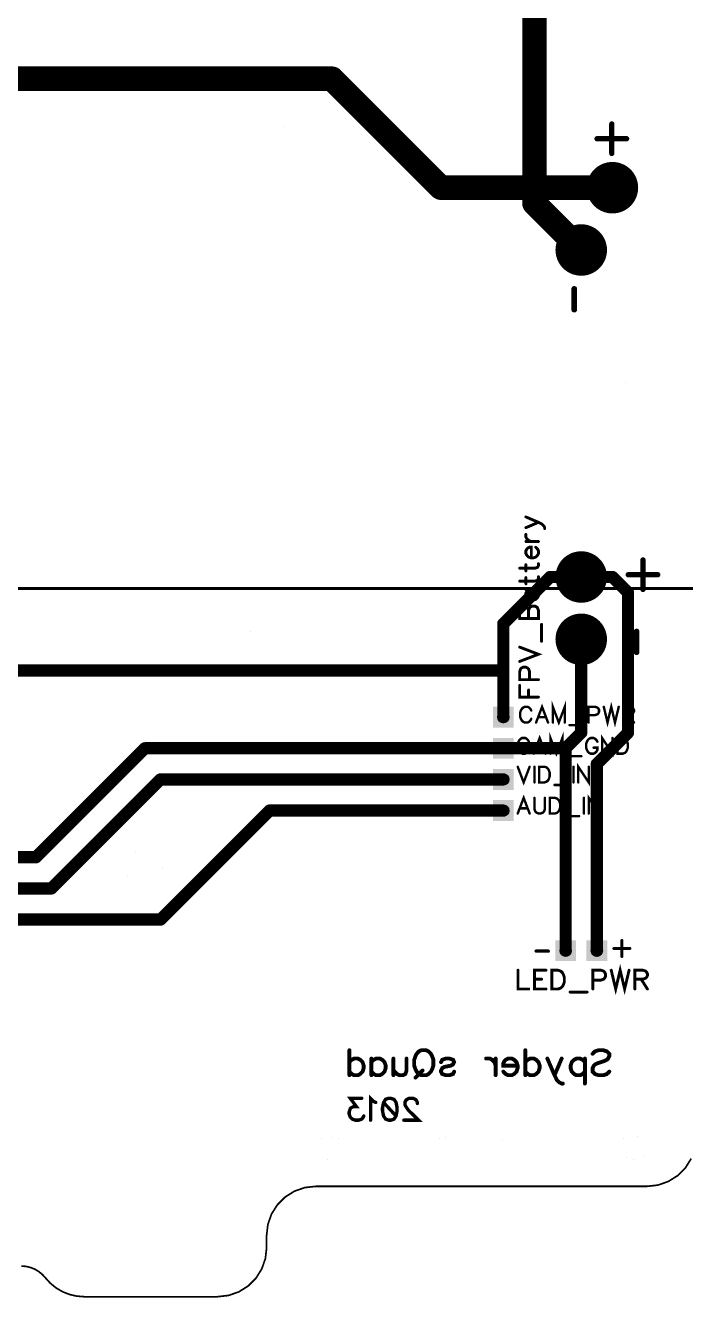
# Model space of a CAD drawing. Extents: x -129 to 144, y -158 to 158.
# Drawn here: x -4.7 to 49.1, y -157.8 to -54.1 of the extents above; entities that cross this region are included whole.
import ezdxf

# ---------------------------------------------------------------- set-up
doc = ezdxf.new("R2010")
doc.units = 0
for name, color, linetype in [('Board_Outline', 13, 'CONTINUOUS'), ('Bottom', 6, 'CONTINUOUS'), ('Bottom_Assy', 12, 'CONTINUOUS'), ('Bottom_Mask', 10, 'CONTINUOUS'), ('Drill_Bottom', 8, 'CONTINUOUS'), ('Drill_Top', 7, 'CONTINUOUS'), ('Top', 5, 'CONTINUOUS'), ('Top_Assy', 1, 'CONTINUOUS'), ('Top_Mask', 3, 'CONTINUOUS')]:
    doc.layers.add(name, color=color, linetype=linetype)

msp = doc.modelspace()

# ---------------------------------------------------------------- linework, layer by layer
at = {"layer": 'Board_Outline', "linetype": 'CONTINUOUS'}
for points, const_width in [([(16.4693, -62.8), (16.2684, -62.05), (15.7193, -61.501), (14.9693, -61.3), (14.2193, -61.501), (13.6703, -62.05), (13.4694, -62.8), (13.4693, -102.8003), (13.6703, -103.5503), (14.2193, -104.0994), (14.9693, -104.3003), (15.7193, -104.0994), (16.2684, -103.5504), (16.4694, -102.8004), (16.4693, -62.8)], 0.0003), ([(16.4693, -62.8), (16.2684, -62.05), (15.7193, -61.501), (14.9693, -61.3), (14.2193, -61.501), (13.6703, -62.05), (13.4694, -62.8), (13.4693, -102.8003), (13.6703, -103.5503), (14.2193, -104.0994), (14.9693, -104.3003), (15.7193, -104.0994), (16.2684, -103.5504), (16.4694, -102.8004), (16.4693, -62.8)], 0.0003), ([(47.099, -82.5703), (46.898, -83.3203), (46.349, -83.8694), (45.599, -84.0703), (44.849, -83.8694), (44.3, -83.3204), (44.099, -82.5704), (44.3, -81.8203), (44.849, -81.2713), (45.599, -81.0703), (46.349, -81.2713), (46.8981, -81.8204), (47.099, -82.5704)], 0.0003), ([(47.099, -82.5703), (46.898, -83.3203), (46.349, -83.8694), (45.599, -84.0703), (44.849, -83.8694), (44.3, -83.3204), (44.099, -82.5704), (44.3, -81.8203), (44.849, -81.2713), (45.599, -81.0703), (46.349, -81.2713), (46.8981, -81.8204), (47.099, -82.5704)], 0.0003), ([(6.5, -122.7563), (6.299, -123.5063), (5.75, -124.0554), (5, -124.2563), (4.25, -124.0554), (3.701, -123.5064), (3.5, -122.7564), (3.701, -122.0063), (4.25, -121.4573), (5, -121.2563), (5.75, -121.4573), (6.2991, -122.0064), (6.5, -122.7564)], 0.0003), ([(6.5, -122.7563), (6.299, -123.5063), (5.75, -124.0554), (5, -124.2563), (4.25, -124.0554), (3.701, -123.5064), (3.5, -122.7564), (3.701, -122.0063), (4.25, -121.4573), (5, -121.2563), (5.75, -121.4573), (6.2991, -122.0064), (6.5, -122.7564)], 0.0003), ([(29.032, -146.385), (29.1161, -146.3887), (29.1996, -146.3994), (29.2819, -146.417), (29.3625, -146.4414), (29.4407, -146.4725), (29.516, -146.51), (30.1858, -146.6177), (30.7702, -146.2732), (31.0003, -145.635), (30.7702, -144.9969), (30.1858, -144.6523), (29.516, -144.76), (29.4407, -144.7977), (29.3625, -144.8289), (29.282, -144.8533), (29.1997, -144.8709), (29.1161, -144.8815), (29.032, -144.885), (20.9683, -144.885), (20.8842, -144.8815), (20.8007, -144.8709), (20.7184, -144.8533), (20.6378, -144.8289), (20.5597, -144.7977), (20.4844, -144.76), (19.8145, -144.6523), (19.2301, -144.9968), (19, -145.635), (19.2301, -146.2732), (19.8146, -146.6178), (20.4844, -146.51), (20.5597, -146.4725), (20.6379, -146.4414), (20.7185, -146.417), (20.8008, -146.3994), (20.8843, -146.3887), (20.9684, -146.385), (29.032, -146.385)], 0.0003), ([(29.032, -146.385), (29.1161, -146.3887), (29.1996, -146.3994), (29.2819, -146.417), (29.3625, -146.4414), (29.4407, -146.4725), (29.516, -146.51), (30.1858, -146.6177), (30.7702, -146.2732), (31.0003, -145.635), (30.7702, -144.9969), (30.1858, -144.6523), (29.516, -144.76), (29.4407, -144.7977), (29.3625, -144.8289), (29.282, -144.8533), (29.1997, -144.8709), (29.1161, -144.8815), (29.032, -144.885), (20.9683, -144.885), (20.8842, -144.8815), (20.8007, -144.8709), (20.7184, -144.8533), (20.6378, -144.8289), (20.5597, -144.7977), (20.4844, -144.76), (19.8145, -144.6523), (19.2301, -144.9968), (19, -145.635), (19.2301, -146.2732), (19.8146, -146.6178), (20.4844, -146.51), (20.5597, -146.4725), (20.6379, -146.4414), (20.7185, -146.417), (20.8008, -146.3994), (20.8843, -146.3887), (20.9684, -146.385), (29.032, -146.385)], 0.0003), ([(35.4843, -146.51), (35.5597, -146.4725), (35.6379, -146.4414), (35.7185, -146.417), (35.8008, -146.3994), (35.8843, -146.3887), (35.9684, -146.385), (44.032, -146.385), (44.1161, -146.3887), (44.1996, -146.3994), (44.2819, -146.417), (44.3625, -146.4414), (44.4407, -146.4725), (44.516, -146.51), (45.1858, -146.6177), (45.7702, -146.2732), (46.0003, -145.635), (45.7702, -144.9969), (45.1858, -144.6523), (44.516, -144.76), (44.4407, -144.7977), (44.3625, -144.8289), (44.282, -144.8533), (44.1997, -144.8709), (44.1161, -144.8815), (44.032, -144.885), (35.9683, -144.885), (35.8842, -144.8815), (35.8007, -144.8709), (35.7184, -144.8533), (35.6378, -144.8289), (35.5597, -144.7977), (35.4844, -144.76), (34.8145, -144.6523), (34.2301, -144.9968), (34, -145.635), (34.2301, -146.2732), (34.8146, -146.6178), (35.4844, -146.51)], 0.0003), ([(35.4843, -146.51), (35.5597, -146.4725), (35.6379, -146.4414), (35.7185, -146.417), (35.8008, -146.3994), (35.8843, -146.3887), (35.9684, -146.385), (44.032, -146.385), (44.1161, -146.3887), (44.1996, -146.3994), (44.2819, -146.417), (44.3625, -146.4414), (44.4407, -146.4725), (44.516, -146.51), (45.1858, -146.6177), (45.7702, -146.2732), (46.0003, -145.635), (45.7702, -144.9969), (45.1858, -144.6523), (44.516, -144.76), (44.4407, -144.7977), (44.3625, -144.8289), (44.282, -144.8533), (44.1997, -144.8709), (44.1161, -144.8815), (44.032, -144.885), (35.9683, -144.885), (35.8842, -144.8815), (35.8007, -144.8709), (35.7184, -144.8533), (35.6378, -144.8289), (35.5597, -144.7977), (35.4844, -144.76), (34.8145, -144.6523), (34.2301, -144.9968), (34, -145.635), (34.2301, -146.2732), (34.8146, -146.6178), (35.4844, -146.51)], 0.0003), ([(-4.9993, -155.2563), (-4.6226, -155.285), (-4.2544, -155.3701), (-3.9033, -155.5097), (-3.5772, -155.7007), (-3.2836, -155.9386), (-3.0293, -156.218), (-2.6223, -156.6651), (-2.1525, -157.0458), (-1.6306, -157.3513), (-1.0687, -157.5747), (-0.4796, -157.7109), (0.1234, -157.7567), (11, -157.7567), (11.8901, -157.6563), (12.7356, -157.3604), (13.494, -156.8838), (14.1273, -156.2504), (14.6039, -155.4919), (14.8997, -154.6465), (15, -153.7564), (15, -152.7563), (15.1003, -151.8663), (15.3962, -151.0208), (15.8728, -150.2625), (16.5061, -149.6291), (17.2645, -149.1526), (18.11, -148.8567), (19, -148.7564), (46, -148.7563), (46.8901, -148.656), (47.7355, -148.3601), (48.4939, -147.8836), (49.1272, -147.2502), (49.6038, -146.4918)], 0.14)]:
    msp.add_lwpolyline(points, dxfattribs=dict(at, const_width=const_width))
at = {"layer": 'Board_Outline', "linetype": 'CONTINUOUS', "const_width": 0.0002}
for points in [[(16.4693, -62.8, 1), (16.4694, -62.8, 1), (16.4693, -62.8, 1)], [(16.4693, -62.8, 1), (16.4694, -62.8, 1), (16.4693, -62.8, 1)], [(47.0989, -82.5703, 1), (47.0991, -82.5703, 1), (47.0989, -82.5703, 1)], [(47.0989, -82.5703, 1), (47.0991, -82.5703, 1), (47.0989, -82.5703, 1)], [(6.4999, -122.7563, 1), (6.5001, -122.7563, 1), (6.4999, -122.7563, 1)], [(6.4999, -122.7563, 1), (6.5001, -122.7563, 1), (6.4999, -122.7563, 1)], [(29.0319, -146.385, 1), (29.0321, -146.385, 1), (29.0319, -146.385, 1)], [(29.0319, -146.385, 1), (29.0321, -146.385, 1), (29.0319, -146.385, 1)], [(35.4842, -146.51, 1), (35.4844, -146.51, 1), (35.4842, -146.51, 1)], [(35.4842, -146.51, 1), (35.4844, -146.51, 1), (35.4842, -146.51, 1)]]:
    msp.add_lwpolyline(points, format="xyb", dxfattribs=at)
at = {"layer": 'Bottom', "linetype": 'CONTINUOUS', "const_width": 2}
for points in [[(36.83, -68.58), (36.83, -25.4)], [(40.64, -72.39), (36.83, -68.58)]]:
    msp.add_lwpolyline(points, dxfattribs=at)
at = {"layer": 'Bottom', "linetype": 'CONTINUOUS'}
for points, const_width in [([(44.18, -67.31, 1), (42.18, -67.31, 1), (44.18, -67.31, 1)], 2), ([(36.33, -68.58, 1), (37.33, -68.58, 1), (36.33, -68.58, 1)], 1), ([(36.33, -68.58, 1), (37.33, -68.58, 1), (36.33, -68.58, 1)], 1), ([(41.64, -72.39, 1), (39.64, -72.39, 1), (41.64, -72.39, 1)], 2), ([(40.14, -72.39, 1), (41.14, -72.39, 1), (40.14, -72.39, 1)], 1), ([(41.64, -99.06, 1), (39.64, -99.06, 1), (41.64, -99.06, 1)], 2), ([(41.64, -104.14, 1), (39.64, -104.14, 1), (41.64, -104.14, 1)], 2)]:
    msp.add_lwpolyline(points, format="xyb", dxfattribs=dict(at, const_width=const_width))
at = {"layer": 'Bottom'}
for points in [[(33.54, -109.74), (35.04, -109.74), (33.54, -111.24), (35.04, -111.24)], [(33.54, -112.28), (35.04, -112.28), (33.54, -113.78), (35.04, -113.78)], [(33.54, -114.82), (35.04, -114.82), (33.54, -116.32), (35.04, -116.32)], [(33.54, -117.36), (35.04, -117.36), (33.54, -118.86), (35.04, -118.86)], [(38.62, -128.79), (40.12, -128.79), (38.62, -130.29), (40.12, -130.29)], [(41.16, -128.79), (42.66, -128.79), (41.16, -130.29), (42.66, -130.29)]]:
    msp.add_solid(points, dxfattribs=at)
at = {"layer": 'Bottom_Assy', "linetype": 'CONTINUOUS'}
for points, const_width in [([(21.6684, -137.6531, 1), (21.8253, -137.6531, 1), (21.6684, -137.6531, 1)], 0.1569), ([(27.924, -137.6531, 1), (28.0809, -137.6531, 1), (27.924, -137.6531, 1)], 0.1569), ([(36.0073, -137.6531, 1), (36.1642, -137.6531, 1), (36.0073, -137.6531, 1)], 0.1569), ([(41.488, -137.9451, 1), (41.6449, -137.9451, 1), (41.488, -137.9451, 1)], 0.1569), ([(21.6684, -138.6257, 1), (21.8253, -138.6257, 1), (21.6684, -138.6257, 1)], 0.1569), ([(23.4616, -138.3337, 1), (23.6185, -138.3337, 1), (23.4616, -138.3337, 1)], 0.1569), ([(23.4616, -138.6257, 1), (23.6185, -138.6257, 1), (23.4616, -138.6257, 1)], 0.1569), ([(25.2548, -138.3337, 1), (25.4117, -138.3337, 1), (25.2548, -138.3337, 1)], 0.1569), ([(26.324, -138.3337, 1), (26.4809, -138.3337, 1), (26.324, -138.3337, 1)], 0.1569), ([(29.1355, -138.6257, 1), (29.2924, -138.6257, 1), (29.1355, -138.6257, 1)], 0.1569), ([(32.8073, -138.3337, 1), (32.9641, -138.3337, 1), (32.8073, -138.3337, 1)], 0.1569), ([(33.5867, -138.3337, 1), (33.7435, -138.3337, 1), (33.5867, -138.3337, 1)], 0.1569), ([(33.5867, -138.9177, 1), (33.7435, -138.9177, 1), (33.5867, -138.9177, 1)], 0.1569), ([(35.3799, -138.9177, 1), (35.5367, -138.9177, 1), (35.3799, -138.9177, 1)], 0.1569), ([(36.0073, -138.6257, 1), (36.1642, -138.6257, 1), (36.0073, -138.6257, 1)], 0.1569), ([(37.8005, -138.3337, 1), (37.9574, -138.3337, 1), (37.8005, -138.3337, 1)], 0.1569), ([(38.9663, -138.3337, 1), (39.1232, -138.3337, 1), (38.9663, -138.3337, 1)], 0.1569), ([(40.8606, -138.3337, 1), (41.0174, -138.3337, 1), (40.8606, -138.3337, 1)], 0.1569), ([(40.8606, -138.6257, 1), (41.0174, -138.6257, 1), (40.8606, -138.6257, 1)], 0.1569), ([(21.6684, -139.4029, 1), (21.8253, -139.4029, 1), (21.6684, -139.4029, 1)], 0.1569), ([(21.6684, -139.6949, 1), (21.8253, -139.6949, 1), (21.6684, -139.6949, 1)], 0.1569), ([(23.4616, -139.4029, 1), (23.6185, -139.4029, 1), (23.4616, -139.4029, 1)], 0.1569), ([(23.4616, -139.6949, 1), (23.6185, -139.6949, 1), (23.4616, -139.6949, 1)], 0.1569), ([(25.2548, -139.3063, 1), (25.4117, -139.3063, 1), (25.2548, -139.3063, 1)], 0.1569), ([(25.2548, -139.6949, 1), (25.4117, -139.6949, 1), (25.2548, -139.6949, 1)], 0.1569), ([(27.0503, -139.8881, 1), (27.2072, -139.8881, 1), (27.0503, -139.8881, 1)], 0.1569), ([(27.632, -139.3041, 1), (27.7889, -139.3041, 1), (27.632, -139.3041, 1)], 0.1569), ([(30.2047, -139.4029, 1), (30.3615, -139.4029, 1), (30.2047, -139.4029, 1)], 0.1569), ([(33.5867, -139.6949, 1), (33.7435, -139.6949, 1), (33.5867, -139.6949, 1)], 0.1569), ([(34.2141, -139.4029, 1), (34.371, -139.4029, 1), (34.2141, -139.4029, 1)], 0.1569), ([(36.0073, -139.4029, 1), (36.1642, -139.4029, 1), (36.0073, -139.4029, 1)], 0.1569), ([(36.0073, -139.6949, 1), (36.1642, -139.6949, 1), (36.0073, -139.6949, 1)], 0.1569), ([(38.3845, -139.6949, 1), (38.5414, -139.6949, 1), (38.3845, -139.6949, 1)], 0.1569), ([(40.8606, -139.4029, 1), (41.0174, -139.4029, 1), (40.8606, -139.4029, 1)], 0.1569), ([(42.8492, -139.4029, 1), (43.0061, -139.4029, 1), (42.8492, -139.4029, 1)], 0.1569), ([(39.0651, -140.3755, 1), (39.222, -140.3755, 1), (39.0651, -140.3755, 1)], 0.1569), ([(40.8606, -140.3755, 1), (41.0174, -140.3755, 1), (40.8606, -140.3755, 1)], 0.1569), ([(22.6787, -141.575, 1), (22.8159, -141.575, 1), (22.6787, -141.575, 1)], 0.1373), ([(23.8252, -141.915, 1), (23.9624, -141.915, 1), (23.8252, -141.915, 1)], 0.1373), ([(24.4607, -141.915, 1), (24.5979, -141.915, 1), (24.4607, -141.915, 1)], 0.1373), ([(25.0542, -141.575, 1), (25.1915, -141.575, 1), (25.0542, -141.575, 1)], 0.1373), ([(27.2188, -141.9995, 1), (27.356, -141.9995, 1), (27.2188, -141.9995, 1)], 0.1373), ([(22.8497, -143.0196, 1), (22.9869, -143.0196, 1), (22.8497, -143.0196, 1)], 0.1373), ([(25.4807, -143.0196, 1), (25.6179, -143.0196, 1), (25.4807, -143.0196, 1)], 0.1373), ([(23.3987, -143.3596, 1), (23.5359, -143.3596, 1), (23.3987, -143.3596, 1)], 0.1373), ([(26.1142, -143.3596, 1), (26.2515, -143.3596, 1), (26.1142, -143.3596, 1)], 0.1373)]:
    msp.add_lwpolyline(points, format="xyb", dxfattribs=dict(at, const_width=const_width))
for points, const_width in [([(21.7469, -137.6531), (21.7469, -139.6949)], 0.3137), ([(28.0025, -137.6531), (28.1956, -137.7475), (28.3911, -137.9429), (28.4876, -138.1383), (28.5865, -138.4303), (28.5865, -138.9155), (28.4876, -139.2075), (28.3911, -139.4006), (28.1956, -139.5961), (28.0025, -139.6926), (27.6139, -139.6926), (27.4185, -139.5961), (27.2253, -139.4006), (27.1287, -139.2075), (27.0299, -138.9155), (27.0299, -138.4303), (27.1287, -138.1383), (27.2253, -137.9429), (27.4185, -137.7475), (27.6139, -137.6531), (28.0025, -137.6531)], 0.3137), ([(36.0858, -137.6531), (36.0858, -139.6949)], 0.3137), ([(41.5665, -137.9451), (41.7596, -137.7497), (42.0516, -137.6531), (42.4402, -137.6531), (42.7322, -137.7497), (42.9276, -137.9451), (42.9276, -138.1383), (42.8288, -138.3337), (42.7322, -138.4303), (42.539, -138.5269), (41.955, -138.7223), (41.7596, -138.8189), (41.663, -138.9177), (41.5665, -139.1109), (41.5665, -139.4029), (41.7596, -139.5961), (42.0516, -139.6949), (42.4402, -139.6949), (42.7322, -139.5961), (42.9276, -139.4029)], 0.3137), ([(21.7469, -138.6257), (21.94, -138.4303), (22.1354, -138.3337), (22.4274, -138.3337), (22.6206, -138.4303), (22.816, -138.6257), (22.9126, -138.9177), (22.9126, -139.1109), (22.816, -139.4029), (22.6206, -139.5961), (22.4274, -139.6949), (22.1354, -139.6949), (21.94, -139.5961), (21.7469, -139.4029)], 0.3137), ([(23.5401, -138.3337), (23.5401, -139.6949)], 0.3137), ([(23.5401, -138.6257), (23.7332, -138.4303), (23.9287, -138.3337), (24.2184, -138.3337), (24.4138, -138.4303), (24.607, -138.6257), (24.7058, -138.9177), (24.7058, -139.1109), (24.607, -139.4029), (24.4138, -139.5961), (24.2184, -139.6949), (23.9287, -139.6949), (23.7332, -139.5961), (23.5401, -139.4029)], 0.3137), ([(26.4024, -138.3337), (26.4024, -139.3063), (26.3059, -139.5961), (26.1104, -139.6949), (25.8184, -139.6949), (25.6253, -139.5961), (25.3333, -139.3063)], 0.3137), ([(25.3333, -138.3337), (25.3333, -139.6949)], 0.3137), ([(29.2139, -138.6257), (29.3105, -138.4303), (29.6025, -138.3337), (29.8945, -138.3337), (30.1865, -138.4303), (30.2831, -138.6257), (30.1865, -138.8189), (29.9911, -138.9177), (29.5059, -139.0143), (29.3105, -139.1109), (29.2139, -139.3063), (29.2139, -139.4029), (29.3105, -139.5961), (29.6025, -139.6949), (29.8945, -139.6949), (30.1865, -139.5961), (30.2831, -139.4029)], 0.3137), ([(33.6651, -138.9177), (33.5663, -138.6257), (33.3731, -138.4303), (33.1777, -138.3337), (32.8857, -138.3337)], 0.3137), ([(33.6651, -138.3337), (33.6651, -139.6949)], 0.3137), ([(35.4583, -138.9177), (34.2926, -138.9177), (34.2926, -138.7223), (34.3891, -138.5269), (34.4857, -138.4303), (34.6811, -138.3337), (34.9731, -138.3337), (35.1663, -138.4303), (35.3617, -138.6257), (35.4583, -138.9177), (35.4583, -139.1109), (35.3617, -139.4029), (35.1663, -139.5961), (34.9731, -139.6949), (34.6811, -139.6949), (34.4857, -139.5961), (34.2926, -139.4029)], 0.3137), ([(36.0858, -138.6257), (36.2789, -138.4303), (36.4743, -138.3337), (36.7663, -138.3337), (36.9595, -138.4303), (37.1549, -138.6257), (37.2515, -138.9177), (37.2515, -139.1109), (37.1549, -139.4029), (36.9595, -139.5961), (36.7663, -139.6949), (36.4743, -139.6949), (36.2789, -139.5961), (36.0858, -139.4029)], 0.3137), ([(37.879, -138.3337), (38.463, -139.6949)], 0.3137), ([(39.0447, -138.3337), (38.463, -139.6949), (38.6561, -140.0835), (38.8516, -140.2789), (39.0447, -140.3755), (39.1436, -140.3755)], 0.3137), ([(40.939, -138.6257), (40.7436, -138.4325), (40.5504, -138.3337), (40.2584, -138.3337), (40.063, -138.4325), (39.8698, -138.6257), (39.771, -138.9177), (39.771, -139.1131), (39.8698, -139.4029), (40.063, -139.5983), (40.2584, -139.6949), (40.5504, -139.6949), (40.7436, -139.5983), (40.939, -139.4029)], 0.3137), ([(40.939, -138.3337), (40.939, -140.3755)], 0.3137), ([(27.7105, -139.3041), (27.1287, -139.8881)], 0.3137), ([(22.7473, -141.575), (21.8137, -141.575), (22.3228, -142.255), (22.0673, -142.255), (21.8982, -142.3396), (21.8137, -142.4241), (21.7273, -142.6796), (21.7273, -142.8486), (21.8137, -143.1041), (21.9828, -143.2751), (22.2383, -143.3596), (22.4938, -143.3596), (22.7473, -143.2751), (22.8318, -143.1886), (22.9183, -143.0196)], 0.2745), ([(23.8938, -141.915), (23.7228, -141.8286), (23.4673, -141.575), (23.4673, -143.3596)], 0.2745), ([(25.1228, -141.575), (25.3783, -141.6595), (25.5493, -141.915), (25.6338, -142.3396), (25.6338, -142.5951), (25.5493, -143.0196), (25.3783, -143.2751), (25.1228, -143.3596), (24.9538, -143.3596), (24.6983, -143.2751), (24.5293, -143.0196), (24.4428, -142.5951), (24.4428, -142.3396), (24.5293, -141.915), (24.6983, -141.6595), (24.9538, -141.575), (25.1228, -141.575)], 0.2745), ([(24.5293, -141.915), (25.5493, -143.0196)], 0.2745), ([(27.2874, -141.9995), (27.2874, -141.915), (27.2029, -141.744), (27.1184, -141.6595), (26.9474, -141.575), (26.6074, -141.575), (26.4383, -141.6595), (26.3538, -141.744), (26.2674, -141.915), (26.2674, -142.0841), (26.3538, -142.255), (26.5229, -142.5086), (27.3739, -143.3596), (26.1828, -143.3596)], 0.2745)]:
    msp.add_lwpolyline(points, dxfattribs=dict(at, const_width=const_width))
at = {"layer": 'Bottom_Mask', "linetype": 'CONTINUOUS', "const_width": 2.1}
for points in [[(44.23, -67.31, 1), (42.13, -67.31, 1), (44.23, -67.31, 1)], [(42.13, -67.31, 1), (44.23, -67.31, 1), (42.13, -67.31, 1)], [(41.69, -72.39, 1), (39.59, -72.39, 1), (41.69, -72.39, 1)], [(39.59, -72.39, 1), (41.69, -72.39, 1), (39.59, -72.39, 1)], [(41.69, -99.06, 1), (39.59, -99.06, 1), (41.69, -99.06, 1)], [(39.59, -99.06, 1), (41.69, -99.06, 1), (39.59, -99.06, 1)], [(41.69, -104.14, 1), (39.59, -104.14, 1), (41.69, -104.14, 1)], [(39.59, -104.14, 1), (41.69, -104.14, 1), (39.59, -104.14, 1)]]:
    msp.add_lwpolyline(points, format="xyb", dxfattribs=at)
at = {"layer": 'Bottom_Mask'}
for points in [[(33.44, -109.64), (35.14, -109.64), (33.44, -111.34), (35.14, -111.34)], [(33.44, -112.18), (35.14, -112.18), (33.44, -113.88), (35.14, -113.88)], [(33.44, -114.72), (35.14, -114.72), (33.44, -116.42), (35.14, -116.42)], [(33.44, -117.26), (35.14, -117.26), (33.44, -118.96), (35.14, -118.96)], [(38.52, -128.69), (40.22, -128.69), (38.52, -130.39), (40.22, -130.39)], [(41.06, -128.69), (42.76, -128.69), (41.06, -130.39), (42.76, -130.39)]]:
    msp.add_solid(points, dxfattribs=at)
at = {"layer": 'Drill_Bottom'}
for centre, radius in [((43.18, -67.31), 0.5), ((40.64, -72.39), 0.5), ((40.64, -99.06), 0.5), ((40.64, -104.14), 0.5), ((34.29, -110.49), 0.45), ((34.29, -113.03), 0.45), ((34.29, -115.57), 0.45), ((34.29, -118.11), 0.45), ((39.37, -129.54), 0.45), ((41.91, -129.54), 0.45)]:
    msp.add_circle(centre, radius, dxfattribs=at)
at = {"layer": 'Drill_Top'}
for centre, radius in [((43.18, -67.31), 0.5), ((40.64, -72.39), 0.5), ((40.64, -99.06), 0.5), ((40.64, -104.14), 0.5), ((34.29, -110.49), 0.45), ((34.29, -113.03), 0.45), ((34.29, -115.57), 0.45), ((34.29, -118.11), 0.45), ((39.37, -129.54), 0.45), ((41.91, -129.54), 0.45)]:
    msp.add_circle(centre, radius, dxfattribs=at)
at = {"layer": 'Top', "linetype": 'CONTINUOUS'}
for points, const_width in [([(-21.59, -58.42), (20.32, -58.42)], 2), ([(20.32, -58.42), (29.21, -67.31)], 2), ([(29.21, -67.31), (43.18, -67.31)], 2), ([(38.1, -99.06), (34.29, -102.87)], 1), ([(40.64, -99.06), (38.1, -99.06)], 1), ([(43.18, -99.06), (40.64, -99.06)], 1), ([(44.45, -100.33), (43.18, -99.06)], 1), ([(44.45, -111.76), (44.45, -100.33)], 1), ([(34.29, -102.87), (34.29, -110.49)], 1), ([(40.64, -104.14), (40.64, -111.76)], 1), ([(-27.94, -106.68), (34.29, -106.68)], 1), ([(34.29, -106.68), (34.29, -110.49)], 1), ([(40.64, -111.76), (39.37, -113.03)], 1), ([(41.91, -114.3), (44.45, -111.76)], 1), ([(-3.81, -121.92), (5.08, -113.03)], 1), ([(5.08, -113.03), (34.29, -113.03)], 1), ([(39.37, -113.03), (34.29, -113.03)], 1), ([(39.37, -129.54), (39.37, -113.03)], 1), ([(41.91, -129.54), (41.91, -114.3)], 1), ([(-2.54, -124.46), (6.35, -115.57)], 1), ([(6.35, -115.57), (34.29, -115.57)], 1), ([(6.35, -127), (15.24, -118.11)], 1), ([(15.24, -118.11), (34.29, -118.11)], 1), ([(-25.4, -121.92), (-3.81, -121.92)], 1), ([(-26.67, -124.46), (-2.54, -124.46)], 1), ([(-27.94, -127), (6.35, -127)], 1)]:
    msp.add_lwpolyline(points, dxfattribs=dict(at, const_width=const_width))
for points, const_width in [([(19.82, -58.42, 1), (20.82, -58.42, 1), (19.82, -58.42, 1)], 1), ([(19.82, -58.42, 1), (20.82, -58.42, 1), (19.82, -58.42, 1)], 1), ([(44.18, -67.31, 1), (42.18, -67.31, 1), (44.18, -67.31, 1)], 2), ([(28.71, -67.31, 1), (29.71, -67.31, 1), (28.71, -67.31, 1)], 1), ([(28.71, -67.31, 1), (29.71, -67.31, 1), (28.71, -67.31, 1)], 1), ([(42.68, -67.31, 1), (43.68, -67.31, 1), (42.68, -67.31, 1)], 1), ([(41.64, -72.39, 1), (39.64, -72.39, 1), (41.64, -72.39, 1)], 2), ([(41.64, -99.06, 1), (39.64, -99.06, 1), (41.64, -99.06, 1)], 2), ([(37.85, -99.06, 1), (38.35, -99.06, 1), (37.85, -99.06, 1)], 0.5), ([(37.85, -99.06, 1), (38.35, -99.06, 1), (37.85, -99.06, 1)], 0.5), ([(40.39, -99.06, 1), (40.89, -99.06, 1), (40.39, -99.06, 1)], 0.5), ([(40.39, -99.06, 1), (40.89, -99.06, 1), (40.39, -99.06, 1)], 0.5), ([(42.93, -99.06, 1), (43.43, -99.06, 1), (42.93, -99.06, 1)], 0.5), ([(42.93, -99.06, 1), (43.43, -99.06, 1), (42.93, -99.06, 1)], 0.5), ([(44.2, -100.33, 1), (44.7, -100.33, 1), (44.2, -100.33, 1)], 0.5), ([(44.2, -100.33, 1), (44.7, -100.33, 1), (44.2, -100.33, 1)], 0.5), ([(34.04, -102.87, 1), (34.54, -102.87, 1), (34.04, -102.87, 1)], 0.5), ([(34.04, -102.87, 1), (34.54, -102.87, 1), (34.04, -102.87, 1)], 0.5), ([(41.64, -104.14, 1), (39.64, -104.14, 1), (41.64, -104.14, 1)], 2), ([(40.39, -104.14, 1), (40.89, -104.14, 1), (40.39, -104.14, 1)], 0.5), ([(34.04, -106.68, 1), (34.54, -106.68, 1), (34.04, -106.68, 1)], 0.5), ([(34.04, -106.68, 1), (34.54, -106.68, 1), (34.04, -106.68, 1)], 0.5), ([(34.04, -110.49, 1), (34.54, -110.49, 1), (34.04, -110.49, 1)], 0.5), ([(34.04, -110.49, 1), (34.54, -110.49, 1), (34.04, -110.49, 1)], 0.5), ([(40.39, -111.76, 1), (40.89, -111.76, 1), (40.39, -111.76, 1)], 0.5), ([(40.39, -111.76, 1), (40.89, -111.76, 1), (40.39, -111.76, 1)], 0.5), ([(44.2, -111.76, 1), (44.7, -111.76, 1), (44.2, -111.76, 1)], 0.5), ([(44.2, -111.76, 1), (44.7, -111.76, 1), (44.2, -111.76, 1)], 0.5), ([(4.83, -113.03, 1), (5.33, -113.03, 1), (4.83, -113.03, 1)], 0.5), ([(4.83, -113.03, 1), (5.33, -113.03, 1), (4.83, -113.03, 1)], 0.5), ([(34.04, -113.03, 1), (34.54, -113.03, 1), (34.04, -113.03, 1)], 0.5), ([(34.04, -113.03, 1), (34.54, -113.03, 1), (34.04, -113.03, 1)], 0.5), ([(39.12, -113.03, 1), (39.62, -113.03, 1), (39.12, -113.03, 1)], 0.5), ([(39.12, -113.03, 1), (39.62, -113.03, 1), (39.12, -113.03, 1)], 0.5), ([(39.12, -113.03, 1), (39.62, -113.03, 1), (39.12, -113.03, 1)], 0.5), ([(41.66, -114.3, 1), (42.16, -114.3, 1), (41.66, -114.3, 1)], 0.5), ([(41.66, -114.3, 1), (42.16, -114.3, 1), (41.66, -114.3, 1)], 0.5), ([(6.1, -115.57, 1), (6.6, -115.57, 1), (6.1, -115.57, 1)], 0.5), ([(6.1, -115.57, 1), (6.6, -115.57, 1), (6.1, -115.57, 1)], 0.5), ([(34.04, -115.57, 1), (34.54, -115.57, 1), (34.04, -115.57, 1)], 0.5), ([(14.99, -118.11, 1), (15.49, -118.11, 1), (14.99, -118.11, 1)], 0.5), ([(14.99, -118.11, 1), (15.49, -118.11, 1), (14.99, -118.11, 1)], 0.5), ([(34.04, -118.11, 1), (34.54, -118.11, 1), (34.04, -118.11, 1)], 0.5), ([(-4.06, -121.92, 1), (-3.56, -121.92, 1), (-4.06, -121.92, 1)], 0.5), ([(-4.06, -121.92, 1), (-3.56, -121.92, 1), (-4.06, -121.92, 1)], 0.5), ([(-2.79, -124.46, 1), (-2.29, -124.46, 1), (-2.79, -124.46, 1)], 0.5), ([(-2.79, -124.46, 1), (-2.29, -124.46, 1), (-2.79, -124.46, 1)], 0.5), ([(6.1, -127, 1), (6.6, -127, 1), (6.1, -127, 1)], 0.5), ([(6.1, -127, 1), (6.6, -127, 1), (6.1, -127, 1)], 0.5), ([(39.12, -129.54, 1), (39.62, -129.54, 1), (39.12, -129.54, 1)], 0.5), ([(41.66, -129.54, 1), (42.16, -129.54, 1), (41.66, -129.54, 1)], 0.5)]:
    msp.add_lwpolyline(points, format="xyb", dxfattribs=dict(at, const_width=const_width))
at = {"layer": 'Top'}
for points in [[(33.54, -109.74), (35.04, -109.74), (33.54, -111.24), (35.04, -111.24)], [(33.54, -112.28), (35.04, -112.28), (33.54, -113.78), (35.04, -113.78)], [(33.54, -114.82), (35.04, -114.82), (33.54, -116.32), (35.04, -116.32)], [(33.54, -117.36), (35.04, -117.36), (33.54, -118.86), (35.04, -118.86)], [(38.62, -128.79), (40.12, -128.79), (38.62, -130.29), (40.12, -130.29)], [(41.16, -128.79), (42.66, -128.79), (41.16, -130.29), (42.66, -130.29)]]:
    msp.add_solid(points, dxfattribs=at)
at = {"layer": 'Top_Assy', "linetype": 'CONTINUOUS'}
for points, const_width in [([(143.5, -100), (-128.5, -100), (-128.5, 100), (143.5, 100), (143.5, -100)], 0.25), ([(43.131, -62.1099), (43.131, -64.5159)], 0.4314), ([(41.9296, -63.3144), (44.3355, -63.3144)], 0.4314), ([(40.0696, -77.251), (40.0696, -75.5664)], 0.4706), ([(36.1315, -94.1613), (37.1524, -94.5993)], 0.2353), ([(36.1315, -95.0356), (37.1524, -94.5993), (37.4438, -94.7442), (37.5904, -94.8908), (37.6628, -95.0356), (37.6628, -95.1098)], 0.2353), ([(36.5695, -96.1649), (36.3505, -96.0908), (36.2039, -95.9459), (36.1315, -95.7993), (36.1315, -95.5803)], 0.2353), ([(36.1315, -96.1649), (37.1524, -96.1649)], 0.2353), ([(36.5695, -97.5098), (36.5695, -96.6355), (36.4229, -96.6355), (36.2764, -96.7079), (36.2039, -96.7804), (36.1315, -96.9269), (36.1315, -97.1459), (36.2039, -97.2908), (36.3505, -97.4374), (36.5695, -97.5098), (36.7144, -97.5098), (36.9334, -97.4374), (37.0783, -97.2908), (37.1524, -97.1459), (37.1524, -96.9269), (37.0783, -96.7804), (36.9334, -96.6355)], 0.2353), ([(45.671, -97.6699), (45.671, -100.0759)], 0.4314), ([(35.6211, -98.3443), (36.8609, -98.3443), (37.0783, -98.2718), (37.1524, -98.1253), (37.1524, -97.9804)], 0.2353), ([(36.1315, -98.5633), (36.1315, -98.0528)], 0.2353), ([(35.6211, -99.3977), (36.8609, -99.3977), (37.0783, -99.3253), (37.1524, -99.1787), (37.1524, -99.0339)], 0.2353), ([(36.1315, -99.6167), (36.1315, -99.1063)], 0.2353), ([(44.4696, -98.8744), (46.8755, -98.8744)], 0.4314), ([(36.1315, -100.0873), (37.1524, -100.0873)], 0.2353), ([(36.3505, -100.0873), (36.2039, -100.2322), (36.1315, -100.3788), (36.1315, -100.5961), (36.2039, -100.7426), (36.3505, -100.8875), (36.5695, -100.9616), (36.7144, -100.9616), (36.9334, -100.8875), (37.0783, -100.7426), (37.1524, -100.5961), (37.1524, -100.3788), (37.0783, -100.2322), (36.9334, -100.0873)], 0.2353), ([(35.6211, -102.4531), (37.1524, -102.4531), (37.1524, -101.7961), (37.0783, -101.5771), (37.0058, -101.5047), (36.8609, -101.4322), (36.6419, -101.4322), (36.4954, -101.5047), (36.4229, -101.5771), (36.3505, -101.7961), (36.2764, -101.5771), (36.2039, -101.5047), (36.0591, -101.4322), (35.9125, -101.4322), (35.7676, -101.5047), (35.6935, -101.5771), (35.6211, -101.7961), (35.6211, -102.4531)], 0.2353), ([(36.3505, -102.4531), (36.3505, -101.7961)], 0.2353), ([(37.4051, -104.3085), (37.4051, -102.9237)], 0.2353), ([(45.1496, -105.191), (45.1496, -103.5064)], 0.4706), ([(35.6211, -105.9448), (37.1524, -105.3619), (35.6211, -104.779)], 0.2353), ([(36.4229, -107.4363), (36.4229, -106.7793), (36.3505, -106.5619), (36.2764, -106.4878), (36.1315, -106.4154), (35.9125, -106.4154), (35.7676, -106.4878), (35.6935, -106.5619), (35.6211, -106.7793), (35.6211, -107.4363), (37.1524, -107.4363)], 0.2353), ([(35.6211, -107.9068), (35.6211, -108.8553), (37.1524, -108.8553)], 0.2353), ([(36.3505, -108.8553), (36.3505, -108.2724)], 0.2353), ([(36.5691, -109.954), (36.5088, -109.8333), (36.3866, -109.7111), (36.2659, -109.6508), (36.023, -109.6508), (35.9009, -109.7111), (35.7802, -109.8333), (35.7184, -109.954), (35.658, -110.1365), (35.658, -110.4411), (35.7184, -110.6222), (35.7802, -110.7443), (35.9009, -110.8651), (36.023, -110.9268), (36.2659, -110.9268), (36.3866, -110.8651), (36.5088, -110.7443), (36.5691, -110.6222)], 0.1961), ([(37.9342, -110.9268), (37.447, -109.6508), (36.9613, -110.9268)], 0.1961), ([(39.2978, -110.9268), (39.2978, -109.6508), (38.812, -110.9268), (38.3263, -109.6508), (38.3263, -110.9268)], 0.1961), ([(41.2361, -110.319), (41.7836, -110.319), (41.9646, -110.2586), (42.0264, -110.1968), (42.0868, -110.0761), (42.0868, -109.8936), (42.0264, -109.7729), (41.9646, -109.7111), (41.7836, -109.6508), (41.2361, -109.6508), (41.2361, -110.9268)], 0.1961), ([(42.4789, -109.6508), (42.7836, -110.9268), (43.0868, -109.6508), (43.39, -110.9268), (43.6947, -109.6508)], 0.1961), ([(44.0868, -110.2586), (44.6329, -110.2586), (44.8154, -110.1968), (44.8772, -110.1365), (44.9376, -110.0158), (44.9376, -109.8936), (44.8772, -109.7729), (44.8154, -109.7111), (44.6329, -109.6508), (44.0868, -109.6508), (44.0868, -110.9268)], 0.1961), ([(37.1438, -110.5015), (37.7517, -110.5015)], 0.1961), ([(44.5122, -110.2586), (44.9376, -110.9268)], 0.1961), ([(37.7381, -113.4668), (37.251, -112.1908), (36.7652, -113.4668)], 0.1961), ([(39.1017, -113.4668), (39.1017, -112.1908), (38.616, -113.4668), (38.1302, -112.1908), (38.1302, -113.4668)], 0.1961), ([(39.6899, -111.1374), (40.8439, -111.1374)], 0.1961), ([(43.194, -112.1908), (43.194, -113.4668), (42.3432, -112.1908), (42.3432, -113.4668)], 0.1961), ([(36.3731, -112.494), (36.3127, -112.3733), (36.1906, -112.2511), (36.0698, -112.1908), (35.827, -112.1908), (35.7048, -112.2511), (35.5841, -112.3733), (35.5223, -112.494), (35.462, -112.6765), (35.462, -112.9811), (35.5223, -113.1622), (35.5841, -113.2843), (35.7048, -113.4051), (35.827, -113.4668), (36.0698, -113.4668), (36.1906, -113.4051), (36.3127, -113.2843), (36.3731, -113.1622)], 0.1961), ([(36.9477, -113.0415), (37.5556, -113.0415)], 0.1961), ([(41.9511, -112.494), (41.8907, -112.3733), (41.7686, -112.2511), (41.6479, -112.1908), (41.405, -112.1908), (41.2829, -112.2511), (41.1621, -112.3733), (41.1003, -112.494), (41.04, -112.6765), (41.04, -112.9811), (41.1003, -113.1622), (41.1621, -113.2843), (41.2829, -113.4051), (41.405, -113.4668), (41.6479, -113.4668), (41.7686, -113.4051), (41.8907, -113.2843), (41.9511, -113.1622), (41.9511, -112.9811), (41.6479, -112.9811)], 0.1961), ([(43.5861, -112.1908), (43.5861, -113.4668), (44.0115, -113.4668), (44.194, -113.4051), (44.3161, -113.2843), (44.3765, -113.1622), (44.4369, -112.9811), (44.4369, -112.6765), (44.3765, -112.494), (44.3161, -112.3733), (44.194, -112.2511), (44.0115, -112.1908), (43.5861, -112.1908)], 0.1961), ([(39.4939, -113.6774), (40.6478, -113.6774)], 0.1961), ([(35.462, -114.5347), (35.9477, -115.8108), (36.4334, -114.5347)], 0.1961), ([(36.8256, -114.5347), (36.8256, -115.8108)], 0.1961), ([(37.2177, -114.5347), (37.2177, -115.8108), (37.6431, -115.8108), (37.8256, -115.749), (37.9477, -115.6283), (38.0081, -115.5061), (38.0685, -115.325), (38.0685, -115.0204), (38.0081, -114.8379), (37.9477, -114.7172), (37.8256, -114.595), (37.6431, -114.5347), (37.2177, -114.5347)], 0.1961), ([(40.0068, -114.5347), (40.0068, -115.8108)], 0.1961), ([(41.2496, -114.5347), (41.2496, -115.8108), (40.3989, -114.5347), (40.3989, -115.8108)], 0.1961), ([(38.4606, -116.0214), (39.6146, -116.0214)], 0.1961), ([(36.4348, -118.3508), (35.9477, -117.0747), (35.462, -118.3508)], 0.1961), ([(36.827, -117.0747), (36.827, -117.9858), (36.8874, -118.1683), (37.0095, -118.289), (37.192, -118.3508), (37.3127, -118.3508), (37.4952, -118.289), (37.6174, -118.1683), (37.6777, -117.9858), (37.6777, -117.0747)], 0.1961), ([(38.0699, -117.0747), (38.0699, -118.3508), (38.4952, -118.3508), (38.6777, -118.289), (38.7999, -118.1683), (38.8602, -118.0461), (38.9206, -117.865), (38.9206, -117.5604), (38.8602, -117.3779), (38.7999, -117.2572), (38.6777, -117.135), (38.4952, -117.0747), (38.0699, -117.0747)], 0.1961), ([(40.8589, -117.0747), (40.8589, -118.3508)], 0.1961), ([(42.1018, -117.0747), (42.1018, -118.3508), (41.251, -117.0747), (41.251, -118.3508)], 0.1961), ([(35.6445, -117.9254), (36.2523, -117.9254)], 0.1961), ([(39.3128, -118.5614), (40.4667, -118.5614)], 0.1961), ([(43.953, -128.7012), (43.953, -130.0135)], 0.2353), ([(36.9673, -129.5712), (37.9499, -129.5712)], 0.2745), ([(43.2976, -129.3582), (44.61, -129.3582)], 0.2353), ([(43.0821, -131.1308), (43.4477, -132.6621), (43.8115, -131.1308), (44.1754, -132.6621), (44.541, -131.1308)], 0.2353), ([(35.4816, -131.1308), (35.4816, -132.6621), (36.3559, -132.6621)], 0.2353), ([(37.7732, -131.1308), (36.8265, -131.1308), (36.8265, -132.6621), (37.7732, -132.6621)], 0.2353), ([(36.8265, -131.8603), (37.4094, -131.8603)], 0.2353), ([(38.2438, -131.1308), (38.2438, -132.6621), (38.7543, -132.6621), (38.9733, -132.588), (39.1198, -132.4431), (39.1923, -132.2966), (39.2647, -132.0793), (39.2647, -131.7137), (39.1923, -131.4947), (39.1198, -131.3498), (38.9733, -131.2033), (38.7543, -131.1308), (38.2438, -131.1308)], 0.2353), ([(41.5906, -131.9327), (42.2476, -131.9327), (42.4649, -131.8603), (42.5391, -131.7861), (42.6115, -131.6413), (42.6115, -131.4223), (42.5391, -131.2774), (42.4649, -131.2033), (42.2476, -131.1308), (41.5906, -131.1308), (41.5906, -132.6621)], 0.2353), ([(45.0116, -131.8603), (45.6669, -131.8603), (45.8859, -131.7861), (45.96, -131.7137), (46.0324, -131.5688), (46.0324, -131.4223), (45.96, -131.2774), (45.8859, -131.2033), (45.6669, -131.1308), (45.0116, -131.1308), (45.0116, -132.6621)], 0.2353), ([(45.522, -131.8603), (46.0324, -132.6621)], 0.2353), ([(39.7353, -132.9148), (41.12, -132.9148)], 0.2353)]:
    msp.add_lwpolyline(points, dxfattribs=dict(at, const_width=const_width))
for points, const_width in [([(43.0232, -62.1099, 1), (43.2389, -62.1099, 1), (43.0232, -62.1099, 1)], 0.2157), ([(41.8218, -63.3144, 1), (42.0375, -63.3144, 1), (41.8218, -63.3144, 1)], 0.2157), ([(44.2277, -63.3144, 1), (44.4434, -63.3144, 1), (44.2277, -63.3144, 1)], 0.2157), ([(43.0232, -64.5159, 1), (43.2389, -64.5159, 1), (43.0232, -64.5159, 1)], 0.2157), ([(39.9519, -75.5664, 1), (40.1872, -75.5664, 1), (39.9519, -75.5664, 1)], 0.2353), ([(39.9519, -77.251, 1), (40.1872, -77.251, 1), (39.9519, -77.251, 1)], 0.2353), ([(36.0727, -94.1613, 1), (36.1903, -94.1613, 1), (36.0727, -94.1613, 1)], 0.1176), ([(36.0727, -95.0356, 1), (36.1903, -95.0356, 1), (36.0727, -95.0356, 1)], 0.1176), ([(37.0936, -94.5993, 1), (37.2112, -94.5993, 1), (37.0936, -94.5993, 1)], 0.1176), ([(37.604, -95.1098, 1), (37.7216, -95.1098, 1), (37.604, -95.1098, 1)], 0.1176), ([(36.0727, -95.5803, 1), (36.1903, -95.5803, 1), (36.0727, -95.5803, 1)], 0.1176), ([(36.0727, -96.1649, 1), (36.1903, -96.1649, 1), (36.0727, -96.1649, 1)], 0.1176), ([(36.5107, -96.1649, 1), (36.6283, -96.1649, 1), (36.5107, -96.1649, 1)], 0.1176), ([(37.0936, -96.1649, 1), (37.2112, -96.1649, 1), (37.0936, -96.1649, 1)], 0.1176), ([(36.5107, -97.5098, 1), (36.6283, -97.5098, 1), (36.5107, -97.5098, 1)], 0.1176), ([(36.8746, -96.6355, 1), (36.9922, -96.6355, 1), (36.8746, -96.6355, 1)], 0.1176), ([(45.5632, -97.6699, 1), (45.7789, -97.6699, 1), (45.5632, -97.6699, 1)], 0.2157), ([(35.5622, -98.3443, 1), (35.6799, -98.3443, 1), (35.5622, -98.3443, 1)], 0.1176), ([(36.0727, -98.0528, 1), (36.1903, -98.0528, 1), (36.0727, -98.0528, 1)], 0.1176), ([(36.0727, -98.5633, 1), (36.1903, -98.5633, 1), (36.0727, -98.5633, 1)], 0.1176), ([(37.0936, -97.9804, 1), (37.2112, -97.9804, 1), (37.0936, -97.9804, 1)], 0.1176), ([(35.5622, -99.3977, 1), (35.6799, -99.3977, 1), (35.5622, -99.3977, 1)], 0.1176), ([(36.0727, -99.1063, 1), (36.1903, -99.1063, 1), (36.0727, -99.1063, 1)], 0.1176), ([(36.0727, -99.6167, 1), (36.1903, -99.6167, 1), (36.0727, -99.6167, 1)], 0.1176), ([(37.0936, -99.0339, 1), (37.2112, -99.0339, 1), (37.0936, -99.0339, 1)], 0.1176), ([(44.3618, -98.8744, 1), (44.5775, -98.8744, 1), (44.3618, -98.8744, 1)], 0.2157), ([(46.7677, -98.8744, 1), (46.9834, -98.8744, 1), (46.7677, -98.8744, 1)], 0.2157), ([(36.0727, -100.0873, 1), (36.1903, -100.0873, 1), (36.0727, -100.0873, 1)], 0.1176), ([(36.2917, -100.0873, 1), (36.4093, -100.0873, 1), (36.2917, -100.0873, 1)], 0.1176), ([(36.8746, -100.0873, 1), (36.9922, -100.0873, 1), (36.8746, -100.0873, 1)], 0.1176), ([(37.0936, -100.0873, 1), (37.2112, -100.0873, 1), (37.0936, -100.0873, 1)], 0.1176), ([(45.5632, -100.0759, 1), (45.7789, -100.0759, 1), (45.5632, -100.0759, 1)], 0.2157), ([(35.5622, -102.4531, 1), (35.6799, -102.4531, 1), (35.5622, -102.4531, 1)], 0.1176), ([(36.2917, -101.7961, 1), (36.4093, -101.7961, 1), (36.2917, -101.7961, 1)], 0.1176), ([(36.2917, -102.4531, 1), (36.4093, -102.4531, 1), (36.2917, -102.4531, 1)], 0.1176), ([(37.3463, -102.9237, 1), (37.4639, -102.9237, 1), (37.3463, -102.9237, 1)], 0.1176), ([(45.0319, -103.5064, 1), (45.2672, -103.5064, 1), (45.0319, -103.5064, 1)], 0.2353), ([(35.5622, -104.779, 1), (35.6799, -104.779, 1), (35.5622, -104.779, 1)], 0.1176), ([(37.3463, -104.3085, 1), (37.4639, -104.3085, 1), (37.3463, -104.3085, 1)], 0.1176), ([(45.0319, -105.191, 1), (45.2672, -105.191, 1), (45.0319, -105.191, 1)], 0.2353), ([(35.5622, -105.9448, 1), (35.6799, -105.9448, 1), (35.5622, -105.9448, 1)], 0.1176), ([(35.5622, -107.9068, 1), (35.6799, -107.9068, 1), (35.5622, -107.9068, 1)], 0.1176), ([(36.3641, -107.4363, 1), (36.4818, -107.4363, 1), (36.3641, -107.4363, 1)], 0.1176), ([(37.0936, -107.4363, 1), (37.2112, -107.4363, 1), (37.0936, -107.4363, 1)], 0.1176), ([(36.2917, -108.2724, 1), (36.4093, -108.2724, 1), (36.2917, -108.2724, 1)], 0.1176), ([(36.2917, -108.8553, 1), (36.4093, -108.8553, 1), (36.2917, -108.8553, 1)], 0.1176), ([(37.0936, -108.8553, 1), (37.2112, -108.8553, 1), (37.0936, -108.8553, 1)], 0.1176), ([(36.5201, -109.954, 1), (36.6182, -109.954, 1), (36.5201, -109.954, 1)], 0.098), ([(42.4299, -109.6508, 1), (42.528, -109.6508, 1), (42.4299, -109.6508, 1)], 0.098), ([(43.6457, -109.6508, 1), (43.7437, -109.6508, 1), (43.6457, -109.6508, 1)], 0.098), ([(36.5201, -110.6222, 1), (36.6182, -110.6222, 1), (36.5201, -110.6222, 1)], 0.098), ([(36.9123, -110.9268, 1), (37.0103, -110.9268, 1), (36.9123, -110.9268, 1)], 0.098), ([(37.0948, -110.5015, 1), (37.1928, -110.5015, 1), (37.0948, -110.5015, 1)], 0.098), ([(37.7026, -110.5015, 1), (37.8007, -110.5015, 1), (37.7026, -110.5015, 1)], 0.098), ([(37.8851, -110.9268, 1), (37.9832, -110.9268, 1), (37.8851, -110.9268, 1)], 0.098), ([(38.2773, -110.9268, 1), (38.3753, -110.9268, 1), (38.2773, -110.9268, 1)], 0.098), ([(39.2488, -110.9268, 1), (39.3468, -110.9268, 1), (39.2488, -110.9268, 1)], 0.098), ([(41.187, -110.319, 1), (41.2851, -110.319, 1), (41.187, -110.319, 1)], 0.098), ([(41.187, -110.9268, 1), (41.2851, -110.9268, 1), (41.187, -110.9268, 1)], 0.098), ([(44.0378, -110.2586, 1), (44.1358, -110.2586, 1), (44.0378, -110.2586, 1)], 0.098), ([(44.0378, -110.9268, 1), (44.1358, -110.9268, 1), (44.0378, -110.9268, 1)], 0.098), ([(44.4632, -110.2586, 1), (44.5612, -110.2586, 1), (44.4632, -110.2586, 1)], 0.098), ([(44.8885, -110.9268, 1), (44.9866, -110.9268, 1), (44.8885, -110.9268, 1)], 0.098), ([(39.6409, -111.1374, 1), (39.739, -111.1374, 1), (39.6409, -111.1374, 1)], 0.098), ([(40.7949, -111.1374, 1), (40.8929, -111.1374, 1), (40.7949, -111.1374, 1)], 0.098), ([(36.324, -112.494, 1), (36.4221, -112.494, 1), (36.324, -112.494, 1)], 0.098), ([(36.324, -113.1622, 1), (36.4221, -113.1622, 1), (36.324, -113.1622, 1)], 0.098), ([(36.8987, -113.0415, 1), (36.9967, -113.0415, 1), (36.8987, -113.0415, 1)], 0.098), ([(37.5066, -113.0415, 1), (37.6046, -113.0415, 1), (37.5066, -113.0415, 1)], 0.098), ([(41.5988, -112.9811, 1), (41.6969, -112.9811, 1), (41.5988, -112.9811, 1)], 0.098), ([(41.9021, -112.494, 1), (42.0001, -112.494, 1), (41.9021, -112.494, 1)], 0.098), ([(43.1449, -112.1908, 1), (43.243, -112.1908, 1), (43.1449, -112.1908, 1)], 0.098), ([(43.5371, -112.1908, 1), (43.6351, -112.1908, 1), (43.5371, -112.1908, 1)], 0.098), ([(36.7162, -113.4668, 1), (36.8142, -113.4668, 1), (36.7162, -113.4668, 1)], 0.098), ([(37.6891, -113.4668, 1), (37.7871, -113.4668, 1), (37.6891, -113.4668, 1)], 0.098), ([(38.0812, -113.4668, 1), (38.1793, -113.4668, 1), (38.0812, -113.4668, 1)], 0.098), ([(39.0527, -113.4668, 1), (39.1507, -113.4668, 1), (39.0527, -113.4668, 1)], 0.098), ([(39.4448, -113.6774, 1), (39.5429, -113.6774, 1), (39.4448, -113.6774, 1)], 0.098), ([(40.5988, -113.6774, 1), (40.6968, -113.6774, 1), (40.5988, -113.6774, 1)], 0.098), ([(42.2942, -113.4668, 1), (42.3923, -113.4668, 1), (42.2942, -113.4668, 1)], 0.098), ([(35.413, -114.5347, 1), (35.511, -114.5347, 1), (35.413, -114.5347, 1)], 0.098), ([(36.3844, -114.5347, 1), (36.4825, -114.5347, 1), (36.3844, -114.5347, 1)], 0.098), ([(36.7766, -114.5347, 1), (36.8746, -114.5347, 1), (36.7766, -114.5347, 1)], 0.098), ([(37.1687, -114.5347, 1), (37.2668, -114.5347, 1), (37.1687, -114.5347, 1)], 0.098), ([(39.9577, -114.5347, 1), (40.0558, -114.5347, 1), (39.9577, -114.5347, 1)], 0.098), ([(41.2006, -114.5347, 1), (41.2987, -114.5347, 1), (41.2006, -114.5347, 1)], 0.098), ([(36.7766, -115.8108, 1), (36.8746, -115.8108, 1), (36.7766, -115.8108, 1)], 0.098), ([(38.4116, -116.0214, 1), (38.5097, -116.0214, 1), (38.4116, -116.0214, 1)], 0.098), ([(39.5656, -116.0214, 1), (39.6636, -116.0214, 1), (39.5656, -116.0214, 1)], 0.098), ([(39.9577, -115.8108, 1), (40.0558, -115.8108, 1), (39.9577, -115.8108, 1)], 0.098), ([(40.3499, -115.8108, 1), (40.4479, -115.8108, 1), (40.3499, -115.8108, 1)], 0.098), ([(36.778, -117.0747, 1), (36.876, -117.0747, 1), (36.778, -117.0747, 1)], 0.098), ([(37.6287, -117.0747, 1), (37.7267, -117.0747, 1), (37.6287, -117.0747, 1)], 0.098), ([(38.0209, -117.0747, 1), (38.1189, -117.0747, 1), (38.0209, -117.0747, 1)], 0.098), ([(40.8099, -117.0747, 1), (40.9079, -117.0747, 1), (40.8099, -117.0747, 1)], 0.098), ([(42.0528, -117.0747, 1), (42.1508, -117.0747, 1), (42.0528, -117.0747, 1)], 0.098), ([(35.413, -118.3508, 1), (35.511, -118.3508, 1), (35.413, -118.3508, 1)], 0.098), ([(35.5955, -117.9254, 1), (35.6935, -117.9254, 1), (35.5955, -117.9254, 1)], 0.098), ([(36.2033, -117.9254, 1), (36.3014, -117.9254, 1), (36.2033, -117.9254, 1)], 0.098), ([(36.3858, -118.3508, 1), (36.4839, -118.3508, 1), (36.3858, -118.3508, 1)], 0.098), ([(40.8099, -118.3508, 1), (40.9079, -118.3508, 1), (40.8099, -118.3508, 1)], 0.098), ([(41.202, -118.3508, 1), (41.3001, -118.3508, 1), (41.202, -118.3508, 1)], 0.098), ([(39.2638, -118.5614, 1), (39.3618, -118.5614, 1), (39.2638, -118.5614, 1)], 0.098), ([(40.4177, -118.5614, 1), (40.5158, -118.5614, 1), (40.4177, -118.5614, 1)], 0.098), ([(43.8941, -128.7012, 1), (44.0118, -128.7012, 1), (43.8941, -128.7012, 1)], 0.1176), ([(36.8986, -129.5712, 1), (37.0359, -129.5712, 1), (36.8986, -129.5712, 1)], 0.1373), ([(37.8813, -129.5712, 1), (38.0186, -129.5712, 1), (37.8813, -129.5712, 1)], 0.1373), ([(43.2388, -129.3582, 1), (43.3565, -129.3582, 1), (43.2388, -129.3582, 1)], 0.1176), ([(44.5511, -129.3582, 1), (44.6688, -129.3582, 1), (44.5511, -129.3582, 1)], 0.1176), ([(43.8941, -130.0135, 1), (44.0118, -130.0135, 1), (43.8941, -130.0135, 1)], 0.1176), ([(35.4228, -131.1308, 1), (35.5404, -131.1308, 1), (35.4228, -131.1308, 1)], 0.1176), ([(36.7677, -131.8603, 1), (36.8853, -131.8603, 1), (36.7677, -131.8603, 1)], 0.1176), ([(37.3505, -131.8603, 1), (37.4682, -131.8603, 1), (37.3505, -131.8603, 1)], 0.1176), ([(37.7144, -131.1308, 1), (37.8321, -131.1308, 1), (37.7144, -131.1308, 1)], 0.1176), ([(38.185, -131.1308, 1), (38.3026, -131.1308, 1), (38.185, -131.1308, 1)], 0.1176), ([(43.0233, -131.1308, 1), (43.1409, -131.1308, 1), (43.0233, -131.1308, 1)], 0.1176), ([(44.4822, -131.1308, 1), (44.5998, -131.1308, 1), (44.4822, -131.1308, 1)], 0.1176), ([(44.9527, -131.8603, 1), (45.0704, -131.8603, 1), (44.9527, -131.8603, 1)], 0.1176), ([(45.4632, -131.8603, 1), (45.5808, -131.8603, 1), (45.4632, -131.8603, 1)], 0.1176), ([(36.2971, -132.6621, 1), (36.4147, -132.6621, 1), (36.2971, -132.6621, 1)], 0.1176), ([(37.7144, -132.6621, 1), (37.8321, -132.6621, 1), (37.7144, -132.6621, 1)], 0.1176), ([(39.6765, -132.9148, 1), (39.7941, -132.9148, 1), (39.6765, -132.9148, 1)], 0.1176), ([(41.0612, -132.9148, 1), (41.1789, -132.9148, 1), (41.0612, -132.9148, 1)], 0.1176), ([(41.5318, -131.9327, 1), (41.6495, -131.9327, 1), (41.5318, -131.9327, 1)], 0.1176), ([(41.5318, -132.6621, 1), (41.6495, -132.6621, 1), (41.5318, -132.6621, 1)], 0.1176), ([(44.9527, -132.6621, 1), (45.0704, -132.6621, 1), (44.9527, -132.6621, 1)], 0.1176), ([(45.9736, -132.6621, 1), (46.0913, -132.6621, 1), (45.9736, -132.6621, 1)], 0.1176)]:
    msp.add_lwpolyline(points, format="xyb", dxfattribs=dict(at, const_width=const_width))
at = {"layer": 'Top_Mask', "linetype": 'CONTINUOUS', "const_width": 2.1}
for points in [[(44.23, -67.31, 1), (42.13, -67.31, 1), (44.23, -67.31, 1)], [(42.13, -67.31, 1), (44.23, -67.31, 1), (42.13, -67.31, 1)], [(41.69, -72.39, 1), (39.59, -72.39, 1), (41.69, -72.39, 1)], [(39.59, -72.39, 1), (41.69, -72.39, 1), (39.59, -72.39, 1)], [(41.69, -99.06, 1), (39.59, -99.06, 1), (41.69, -99.06, 1)], [(39.59, -99.06, 1), (41.69, -99.06, 1), (39.59, -99.06, 1)], [(41.69, -104.14, 1), (39.59, -104.14, 1), (41.69, -104.14, 1)], [(39.59, -104.14, 1), (41.69, -104.14, 1), (39.59, -104.14, 1)]]:
    msp.add_lwpolyline(points, format="xyb", dxfattribs=at)
at = {"layer": 'Top_Mask'}
for points in [[(33.44, -109.64), (35.14, -109.64), (33.44, -111.34), (35.14, -111.34)], [(33.44, -112.18), (35.14, -112.18), (33.44, -113.88), (35.14, -113.88)], [(33.44, -114.72), (35.14, -114.72), (33.44, -116.42), (35.14, -116.42)], [(33.44, -117.26), (35.14, -117.26), (33.44, -118.96), (35.14, -118.96)], [(38.52, -128.69), (40.22, -128.69), (38.52, -130.39), (40.22, -130.39)], [(41.06, -128.69), (42.76, -128.69), (41.06, -130.39), (42.76, -130.39)]]:
    msp.add_solid(points, dxfattribs=at)

doc.saveas('drawing.dxf')
